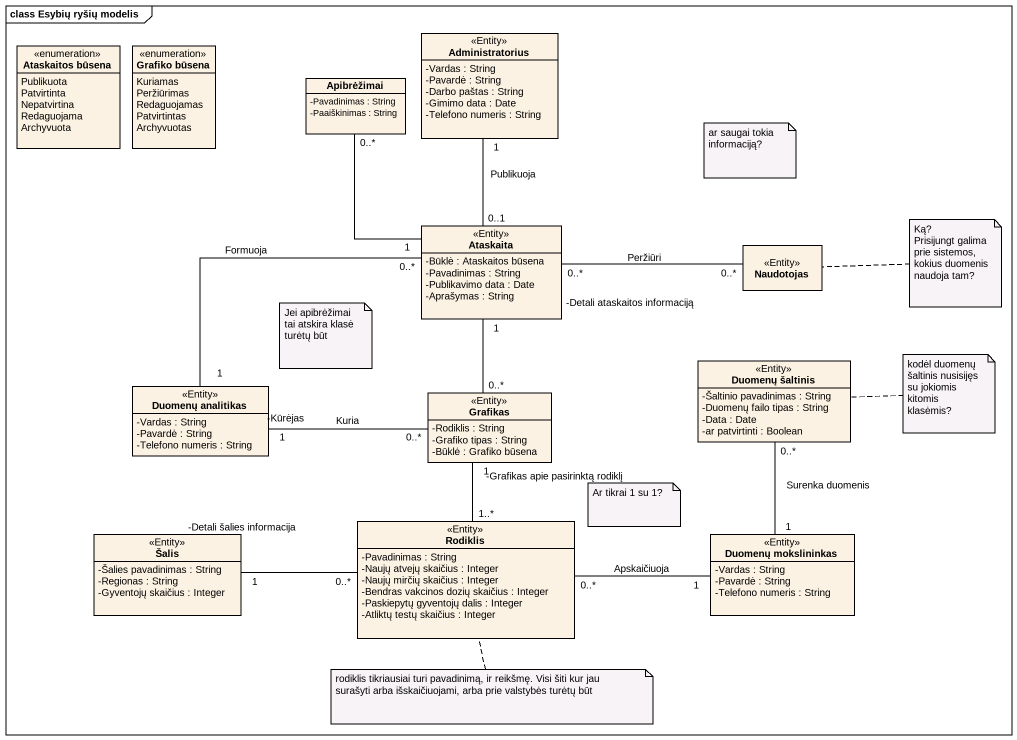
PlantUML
@startuml
mainframe class Esybių ryšių modelis
hide circle
hide empty members
skinparam classAttributeIconSize 0
enum "Ataskaitos būsena" as Ataskaitos_būsena {
  Publikuota
  Patvirtinta
  Nepatvirtina
  Redaguojama
  Archyvuota
}
enum "Grafiko būsena" as Grafiko_būsena {
  Kuriamas
  Peržiūrimas
  Redaguojamas
  Patvirtintas
  Archyvuotas
}
class Administratorius <<Entity>> {
  -Vardas : String
  -Pavardė : String
  -Darbo paštas : String
  -Gimimo data : Date
  -Telefono numeris : String
}
class Apibrėžimai {
  -Pavadinimas : String
  -Paaiškinimas : String
}
class Ataskaita <<Entity>> {
  -Būklė : Ataskaitos būsena
  -Pavadinimas : String
  -Publikavimo data : Date
  -Aprašymas : String
}
class Naudotojas <<Entity>>
class "Duomenų šaltinis" as Duomenų_šaltinis <<Entity>> {
  -Šaltinio pavadinimas : String
  -Duomenų failo tipas : String
  -Data : Date
  -ar patvirtinti : Boolean
}
class "Duomenų analitikas" as Duomenų_analitikas <<Entity>> {
  -Vardas : String
  -Pavardė : String
  -Telefono numeris : String
}
class Grafikas <<Entity>> {
  -Rodiklis : String
  -Grafiko tipas : String
  -Būklė : Grafiko būsena
}
class Rodiklis <<Entity>> {
  -Pavadinimas : String
  -Naujų atvejų skaičius : Integer
  -Naujų mirčių skaičius : Integer
  -Bendras vakcinos dozių skaičius : Integer
  -Paskiepytų gyventojų dalis : Integer
  -Atliktų testų skaičius : Integer
}
class Šalis <<Entity>> {
  -Šalies pavadinimas : String
  -Regionas : String
  -Gyventojų skaičius : Integer
}
class "Duomenų mokslininkas" as Duomenų_mokslininkas <<Entity>> {
  -Vardas : String
  -Pavardė : String
  -Telefono numeris : String
}
Administratorius "1" -- "0..1" Ataskaita : Publikuoja
Apibrėžimai "0..*" -- "1" Ataskaita
Ataskaita "1" -- "0..*" Grafikas
Naudotojas "0..*" -left- "0..*\n-Detali ataskaitos informaciją" Ataskaita : Peržiūri
Duomenų_šaltinis "0..*" -- "1" Duomenų_mokslininkas : Surenka duomenis
Duomenų_analitikas "1" -right- "0..*" Ataskaita : Formuoja
Duomenų_analitikas "1\n-Kūrėjas" -right- "0..*" Grafikas : Kuria
Rodiklis "1..*" -up- "1\n-Grafikas apie pasirinktą rodiklį" Grafikas
Rodiklis "0..*" -left- "1\n-Detali šalies informacija" Šalis
Duomenų_mokslininkas "1" -left- "0..*" Rodiklis : Apskaičiuoja
note as N1
  ar saugai tokia informaciją?
end note
note right of Naudotojas
  Ką?
  Prisijungt galima prie sistemos, kokius duomenis naudoja tam?
end note
note as N3
  Jei apibrėžimai tai atskira klasė turėtų būt
end note
note right of Duomenų_šaltinis : kodėl duomenų šaltinis nusisijęs su jokiomis kitomis klasėmis?
note as N5
  Ar tikrai 1 su 1?
end note
note bottom of Rodiklis : rodiklis tikriausiai turi pavadinimą, ir reikšmę. Visi šiti kur jau surašyti arba išskaičiuojami, arba prie valstybės turėtų būt
@enduml
